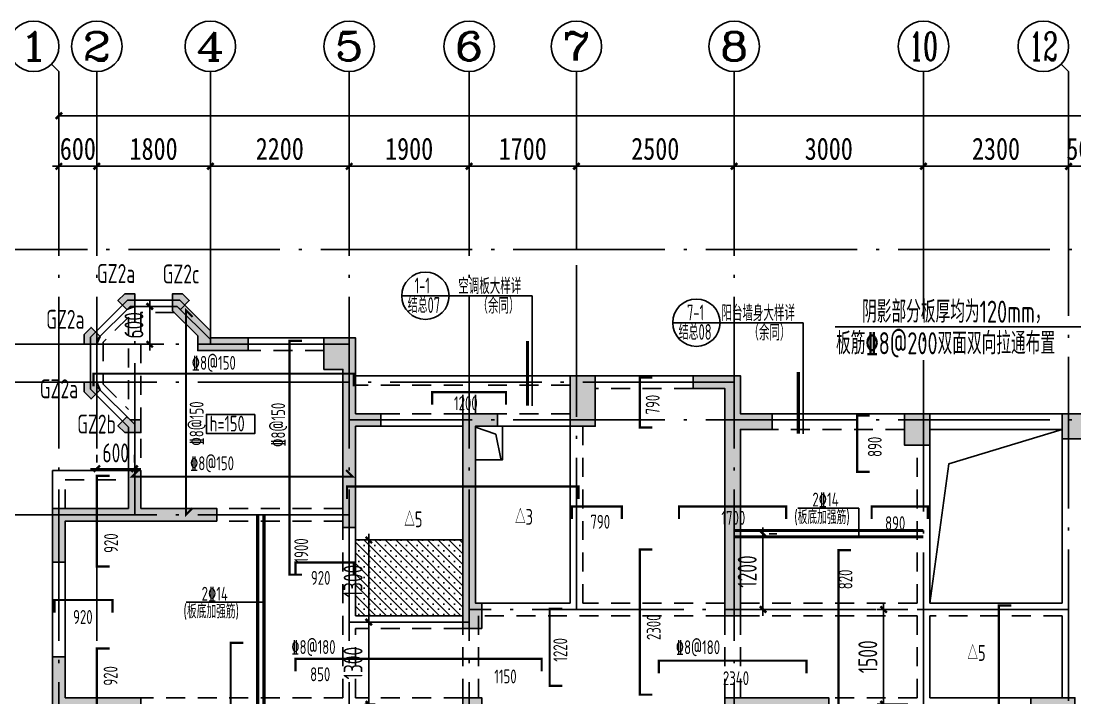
# Model space of a CAD drawing. Extents: x -144902 to 588294, y -160863 to 65494.
# Drawn here: x 181274 to 197974, y -57351 to -46632 of the extents above; entities that cross this region are included whole.
import ezdxf
from ezdxf.enums import TextEntityAlignment as Align

# ---------------------------------------------------------------- set-up
doc = ezdxf.new("R2010")
doc.units = 0
doc.header["$LTSCALE"] = 100
doc.linetypes.add('3', pattern=[5, 3, -2])
doc.linetypes.add('ACAD_ISO04W100', pattern=[30.5, 24, -3, 0.5, -3])
doc.layers.get('0').update_dxf_attribs({"linetype": 'CONTINUOUS'})
doc.layers.get('Defpoints').update_dxf_attribs({"linetype": 'CONTINUOUS'})
for name, color, linetype in [('AXIS', 3, 'CONTINUOUS'), ('AXIS_TEXT', 7, 'CONTINUOUS'), ('DIM', 3, 'CONTINUOUS'), ('DIM_IDEN', 3, 'CONTINUOUS'), ('DOTE', 253, 'ACAD_ISO04W100'), ('GZ', 7, 'CONTINUOUS'), ('HATCH', 254, 'CONTINUOUS'), ('HIDE_BEAMDIMMASS', 2, 'CONTINUOUS'), ('j加强筋', 1, 'CONTINUOUS'), ('P排气道', 232, 'CONTINUOUS'), ('外包线', 1, 'CONTINUOUS'), ('板高差', 201, 'CONTINUOUS'), ('构件标注', 3, 'CONTINUOUS'), ('梁', 4, 'CONTINUOUS'), ('梁虚线', 134, '3'), ('楼板正筋文字', 7, 'CONTINUOUS'), ('楼板正筋钢筋', 24, 'CONTINUOUS'), ('楼板负筋钢筋', 1, 'CONTINUOUS'), ('砼墙', 3, 'CONTINUOUS'), ('索引', 7, 'CONTINUOUS'), ('钢筋', 94, 'CONTINUOUS'), ('门', 174, 'CONTINUOUS'), ('门虚线', 174, '3'), ('零厚板', 7, 'CONTINUOUS')]:
    doc.layers.add(name, color=color, linetype=linetype)
doc.styles.add('_HZTXT', font='complex.shx', dxfattribs={"width": 0.7, "bigfont": 'tssdchn.shx'})
doc.styles.add('COMPLEX', font='COMPLEX')
doc.styles.add('DIM_FONT', font='SIMHEI.TTF', dxfattribs={"width": 0.8})
doc.styles.get("Standard").update_dxf_attribs({"font": 'tssdeng.shx', "width": 0.7, "bigfont": 'tssdchn.shx'})
doc.styles.add('TSSD_Dimension', font='Tssdeng.shx', dxfattribs={"width": 0.7, "bigfont": 'tssdchn.shx'})
doc.styles.add('TSSD_Rein', font='Tssdeng.shx', dxfattribs={"width": 0.7, "bigfont": 'tssdchn.shx'})
doc.dimstyles.new('_TCH_ARCH&&100', dxfattribs={"dimtxt": 350, "dimasz": 100, "dimexe": 250, "dimexo": 300, "dimgap": 100, "dimtad": 1, "dimdec": 0, "dimzin": 0, "dimdsep": 46, "dimtxsty": 'DIM_FONT', "dimblk": 'ARCHTICK', "dimcen": 0.09, "dimclrt": 7, "dimazin": 2, "dimtfac": 1, "dimtdec": 0, "dimtix": 1, "dimtmove": 2, "dimatfit": 3, "dimfxl": 1, "dimtolj": 1, "dimtzin": 0, "dimarcsym": 0})
doc.dimstyles.new('TSSD_100_100', dxfattribs={"dimtxt": 300, "dimasz": 100, "dimexe": 100, "dimexo": 250, "dimgap": 100, "dimtad": 1, "dimdec": 0, "dimzin": 0, "dimdsep": 46, "dimtxsty": 'TSSD_Dimension', "dimblk": 'ARCHTICK', "dimcen": 0, "dimdle": 100, "dimclrt": 7, "dimadec": 0, "dimazin": 0, "dimtfac": 1, "dimtdec": 0, "dimtix": 1, "dimtmove": 2, "dimatfit": 3, "dimfxl": 1, "dimtolj": 1, "dimtzin": 0, "dimarcsym": 0})

# ---------------------------------------------------------------- blocks, each defined once
blk = doc.blocks.new('_ArchTick')
at = {"color": 0, "linetype": 'ByBlock', "const_width": 0.4}
blk.add_lwpolyline([(-0.5, -0.5), (0.5, 0.5)], dxfattribs=at)
blk = doc.blocks.new('*D1288')
at = {"layer": 'Defpoints', "color": 0}
for p in [(183284, -51150), (183284, -51750), (183313, -51750)]:
    blk.add_point(p, dxfattribs=at)
at = {"layer": 'DIM', "color": 0, "lineweight": -2}
for p, q in [((183313, -51150), (183313, -51050)), ((183313, -51150), (183313, -51750)), ((183534, -51150), (183413, -51150)), ((183313, -51750), (183313, -51850)), ((183534, -51750), (183413, -51750))]:
    blk.add_line(p, q, dxfattribs=at)
at = {"layer": 'DIM', "color": 0, "lineweight": -2, "xscale": 100, "yscale": 100, "zscale": 100}
for p, rotation in [((183313, -51150), 270), ((183313, -51750), 90)]:
    blk.add_blockref('_ArchTick', p, dxfattribs=dict(at, rotation=rotation))
at = {"layer": 'DIM', "color": 7, "insert": (183063, -51450), "char_height": 300, "attachment_point": 5, "rotation": 90, "style": 'TSSD_Dimension'}
blk.add_mtext('\\A1;600', dxfattribs=at)
blk = doc.blocks.new('*D1290')
at = {"layer": 'Defpoints', "color": 0}
for p in [(186474, -56150), (186474, -57450), (186785, -57450)]:
    blk.add_point(p, dxfattribs=at)
at = {"layer": 'DIM', "color": 0, "lineweight": -2}
for p, q in [((186785, -56050), (186785, -57550)), ((186724, -56150), (186885, -56150)), ((186724, -57450), (186885, -57450))]:
    blk.add_line(p, q, dxfattribs=at)
at = {"layer": 'DIM', "color": 0, "lineweight": -2, "xscale": 100, "yscale": 100, "zscale": 100}
for p, rotation in [((186785, -56150), 90), ((186785, -57450), 270)]:
    blk.add_blockref('_ArchTick', p, dxfattribs=dict(at, rotation=rotation))
at = {"layer": 'DIM', "color": 7, "insert": (186535, -56800), "char_height": 300, "attachment_point": 5, "rotation": 90, "style": 'TSSD_Dimension'}
blk.add_mtext('\\A1;1300', dxfattribs=at)
blk = doc.blocks.new('*D1291')
at = {"layer": 'Defpoints', "color": 0}
for p in [(195574, -55950), (194942, -57450), (195574, -57450)]:
    blk.add_point(p, dxfattribs=at)
at = {"layer": 'DIM', "color": 0, "lineweight": -2}
for p, q in [((194942, -55850), (194942, -57550)), ((195324, -55950), (194842, -55950)), ((195324, -57450), (194842, -57450))]:
    blk.add_line(p, q, dxfattribs=at)
at = {"layer": 'DIM', "color": 0, "lineweight": -2, "xscale": 100, "yscale": 100, "zscale": 100}
for p, rotation in [((194942, -55950), 90), ((194942, -57450), 270)]:
    blk.add_blockref('_ArchTick', p, dxfattribs=dict(at, rotation=rotation))
at = {"layer": 'DIM', "color": 7, "insert": (194692, -56700), "char_height": 300, "attachment_point": 5, "rotation": 90, "style": 'TSSD_Dimension'}
blk.add_mtext('\\A1;1500', dxfattribs=at)
blk = doc.blocks.new('*D1304')
at = {"layer": 'Defpoints', "color": 0}
for p in [(182474, -53721), (182474, -53750), (183074, -53750)]:
    blk.add_point(p, dxfattribs=at)
at = {"layer": 'DIM', "color": 0, "lineweight": -2}
for p, q in [((182474, -53500), (182474, -53621)), ((183074, -53500), (183074, -53621)), ((182474, -53721), (182374, -53721)), ((183074, -53721), (182474, -53721)), ((183074, -53721), (183174, -53721))]:
    blk.add_line(p, q, dxfattribs=at)
at = {"layer": 'DIM', "color": 0, "lineweight": -2, "xscale": 100, "yscale": 100, "zscale": 100}
blk.add_blockref('_ArchTick', (182474, -53721), dxfattribs=at)
at = {"layer": 'DIM', "color": 0, "lineweight": -2, "xscale": 100, "yscale": 100, "zscale": 100, "rotation": 180}
blk.add_blockref('_ArchTick', (183074, -53721), dxfattribs=at)
at = {"layer": 'DIM', "color": 7, "insert": (182774, -53471), "char_height": 300, "attachment_point": 5, "style": 'TSSD_Dimension'}
blk.add_mtext('\\A1;600', dxfattribs=at)
blk = doc.blocks.new('2012120710010639')
at = {"layer": 'P排气道', "linetype": 'ByBlock', "elevation": 0}
blk.add_lwpolyline([(27585, 5385), (27585, 5915), (27155, 5915), (27155, 5385)], close=True, dxfattribs=at)
blk.add_lwpolyline([(27585, 5900), (27262, 5789), (27185, 5400)], dxfattribs=at)
blk = doc.blocks.new('*D1306')
at = {"layer": 'Defpoints', "color": 0}
for p in [(187112, -54850), (186785, -56150), (187112, -56150)]:
    blk.add_point(p, dxfattribs=at)
at = {"layer": '外包线', "color": 0, "lineweight": -2}
for p, q in [((186785, -54750), (186785, -56250)), ((186862, -54850), (186685, -54850)), ((186862, -56150), (186685, -56150))]:
    blk.add_line(p, q, dxfattribs=at)
at = {"layer": '外包线', "color": 0, "lineweight": -2, "xscale": 100, "yscale": 100, "zscale": 100}
for p, rotation in [((186785, -54850), 90), ((186785, -56150), 270)]:
    blk.add_blockref('_ArchTick', p, dxfattribs=dict(at, rotation=rotation))
at = {"layer": '外包线', "color": 7, "insert": (186535, -55500), "char_height": 300, "attachment_point": 5, "rotation": 90, "style": 'TSSD_Dimension'}
blk.add_mtext('\\A1;1300', dxfattribs=at)
blk = doc.blocks.new('*D1315')
at = {"layer": 'Defpoints', "color": 0}
for p in [(192999, -54750), (192999, -55950), (193031, -55950)]:
    blk.add_point(p, dxfattribs=at)
at = {"layer": 'j加强筋', "color": 0, "lineweight": -2}
for p, q in [((193031, -54650), (193031, -56050)), ((193249, -54750), (193131, -54750)), ((193249, -55950), (193131, -55950))]:
    blk.add_line(p, q, dxfattribs=at)
at = {"layer": 'j加强筋', "color": 0, "lineweight": -2, "xscale": 100, "yscale": 100, "zscale": 100}
for p, rotation in [((193031, -54750), 90), ((193031, -55950), 270)]:
    blk.add_blockref('_ArchTick', p, dxfattribs=dict(at, rotation=rotation))
at = {"layer": 'j加强筋', "color": 7, "insert": (192781, -55350), "char_height": 300, "attachment_point": 5, "rotation": 90, "style": 'TSSD_Dimension'}
blk.add_mtext('\\A1;1200', dxfattribs=at)
blk = doc.blocks.new('*D1731')
at = {"layer": 'AXIS', "color": 0, "lineweight": -2}
for p, q in [((20061, 22375), (20061, 23643)), ((20561, 22375), (20561, 23643)), ((20061, 23393), (19961, 23393)), ((20061, 23393), (20561, 23393)), ((20561, 23393), (20661, 23393))]:
    blk.add_line(p, q, dxfattribs=at)
at = {"layer": 'Defpoints', "color": 0}
for p in [(20561, 23393), (20061, 22075), (20561, 22075)]:
    blk.add_point(p, dxfattribs=at)
at = {"layer": 'AXIS', "color": 0, "lineweight": -2, "xscale": 100, "yscale": 100, "zscale": 100}
blk.add_blockref('_ArchTick', (20061, 23393), dxfattribs=at)
at = {"layer": 'AXIS', "color": 0, "lineweight": -2, "xscale": 100, "yscale": 100, "zscale": 100, "rotation": 180}
blk.add_blockref('_ArchTick', (20561, 23393), dxfattribs=at)
at = {"layer": 'AXIS', "color": 7, "insert": (20311, 23668), "char_height": 350, "attachment_point": 5, "style": 'DIM_FONT'}
blk.add_mtext('\\A1;500', dxfattribs=at)
blk = doc.blocks.new('*D1732')
at = {"layer": 'AXIS', "color": 0, "lineweight": -2}
for p, q in [((17761, 22375), (17761, 23643)), ((20061, 22375), (20061, 23643)), ((17761, 23393), (20061, 23393))]:
    blk.add_line(p, q, dxfattribs=at)
at = {"layer": 'Defpoints', "color": 0}
for p in [(20061, 23393), (17761, 22075), (20061, 22075)]:
    blk.add_point(p, dxfattribs=at)
at = {"layer": 'AXIS', "color": 0, "lineweight": -2, "xscale": 100, "yscale": 100, "zscale": 100, "rotation": 180}
blk.add_blockref('_ArchTick', (17761, 23393), dxfattribs=at)
at = {"layer": 'AXIS', "color": 0, "lineweight": -2, "xscale": 100, "yscale": 100, "zscale": 100}
blk.add_blockref('_ArchTick', (20061, 23393), dxfattribs=at)
at = {"layer": 'AXIS', "color": 7, "insert": (18911, 23668), "char_height": 350, "attachment_point": 5, "style": 'DIM_FONT'}
blk.add_mtext('\\A1;2300', dxfattribs=at)
blk = doc.blocks.new('*D1733')
at = {"layer": 'AXIS', "color": 0, "lineweight": -2}
for p, q in [((14761, 22375), (14761, 23643)), ((17761, 22375), (17761, 23643)), ((14761, 23393), (17761, 23393))]:
    blk.add_line(p, q, dxfattribs=at)
at = {"layer": 'Defpoints', "color": 0}
for p in [(17761, 23393), (14761, 22075), (17761, 22075)]:
    blk.add_point(p, dxfattribs=at)
at = {"layer": 'AXIS', "color": 0, "lineweight": -2, "xscale": 100, "yscale": 100, "zscale": 100, "rotation": 180}
blk.add_blockref('_ArchTick', (14761, 23393), dxfattribs=at)
at = {"layer": 'AXIS', "color": 0, "lineweight": -2, "xscale": 100, "yscale": 100, "zscale": 100}
blk.add_blockref('_ArchTick', (17761, 23393), dxfattribs=at)
at = {"layer": 'AXIS', "color": 7, "insert": (16261, 23668), "char_height": 350, "attachment_point": 5, "style": 'DIM_FONT'}
blk.add_mtext('\\A1;3000', dxfattribs=at)
blk = doc.blocks.new('*D1734')
at = {"layer": 'AXIS', "color": 0, "lineweight": -2}
for p, q in [((12261, 22375), (12261, 23643)), ((14761, 22375), (14761, 23643)), ((12261, 23393), (14761, 23393))]:
    blk.add_line(p, q, dxfattribs=at)
at = {"layer": 'Defpoints', "color": 0}
for p in [(14761, 23393), (12261, 22075), (14761, 22075)]:
    blk.add_point(p, dxfattribs=at)
at = {"layer": 'AXIS', "color": 0, "lineweight": -2, "xscale": 100, "yscale": 100, "zscale": 100, "rotation": 180}
blk.add_blockref('_ArchTick', (12261, 23393), dxfattribs=at)
at = {"layer": 'AXIS', "color": 0, "lineweight": -2, "xscale": 100, "yscale": 100, "zscale": 100}
blk.add_blockref('_ArchTick', (14761, 23393), dxfattribs=at)
at = {"layer": 'AXIS', "color": 7, "insert": (13511, 23668), "char_height": 350, "attachment_point": 5, "style": 'DIM_FONT'}
blk.add_mtext('\\A1;2500', dxfattribs=at)
blk = doc.blocks.new('*D1735')
at = {"layer": 'AXIS', "color": 0, "lineweight": -2}
for p, q in [((10561, 22375), (10561, 23643)), ((12261, 22375), (12261, 23643)), ((10561, 23393), (12261, 23393))]:
    blk.add_line(p, q, dxfattribs=at)
at = {"layer": 'Defpoints', "color": 0}
for p in [(12261, 23393), (10561, 22075), (12261, 22075)]:
    blk.add_point(p, dxfattribs=at)
at = {"layer": 'AXIS', "color": 0, "lineweight": -2, "xscale": 100, "yscale": 100, "zscale": 100, "rotation": 180}
blk.add_blockref('_ArchTick', (10561, 23393), dxfattribs=at)
at = {"layer": 'AXIS', "color": 0, "lineweight": -2, "xscale": 100, "yscale": 100, "zscale": 100}
blk.add_blockref('_ArchTick', (12261, 23393), dxfattribs=at)
at = {"layer": 'AXIS', "color": 7, "insert": (11411, 23668), "char_height": 350, "attachment_point": 5, "style": 'DIM_FONT'}
blk.add_mtext('\\A1;1700', dxfattribs=at)
blk = doc.blocks.new('*D1736')
at = {"layer": 'AXIS', "color": 0, "lineweight": -2}
for p, q in [((8661, 22375), (8661, 23643)), ((10561, 22375), (10561, 23643)), ((8661, 23393), (10561, 23393))]:
    blk.add_line(p, q, dxfattribs=at)
at = {"layer": 'Defpoints', "color": 0}
for p in [(10561, 23393), (8661, 22075), (10561, 22075)]:
    blk.add_point(p, dxfattribs=at)
at = {"layer": 'AXIS', "color": 0, "lineweight": -2, "xscale": 100, "yscale": 100, "zscale": 100, "rotation": 180}
blk.add_blockref('_ArchTick', (8661, 23393), dxfattribs=at)
at = {"layer": 'AXIS', "color": 0, "lineweight": -2, "xscale": 100, "yscale": 100, "zscale": 100}
blk.add_blockref('_ArchTick', (10561, 23393), dxfattribs=at)
at = {"layer": 'AXIS', "color": 7, "insert": (9611, 23668), "char_height": 350, "attachment_point": 5, "style": 'DIM_FONT'}
blk.add_mtext('\\A1;1900', dxfattribs=at)
blk = doc.blocks.new('*D1737')
at = {"layer": 'AXIS', "color": 0, "lineweight": -2}
for p, q in [((6461, 22375), (6461, 23643)), ((8661, 22375), (8661, 23643)), ((6461, 23393), (8661, 23393))]:
    blk.add_line(p, q, dxfattribs=at)
at = {"layer": 'Defpoints', "color": 0}
for p in [(8661, 23393), (6461, 22075), (8661, 22075)]:
    blk.add_point(p, dxfattribs=at)
at = {"layer": 'AXIS', "color": 0, "lineweight": -2, "xscale": 100, "yscale": 100, "zscale": 100, "rotation": 180}
blk.add_blockref('_ArchTick', (6461, 23393), dxfattribs=at)
at = {"layer": 'AXIS', "color": 0, "lineweight": -2, "xscale": 100, "yscale": 100, "zscale": 100}
blk.add_blockref('_ArchTick', (8661, 23393), dxfattribs=at)
at = {"layer": 'AXIS', "color": 7, "insert": (7561, 23668), "char_height": 350, "attachment_point": 5, "style": 'DIM_FONT'}
blk.add_mtext('\\A1;2200', dxfattribs=at)
blk = doc.blocks.new('*D1738')
at = {"layer": 'AXIS', "color": 0, "lineweight": -2}
for p, q in [((4661, 22375), (4661, 23643)), ((6461, 22375), (6461, 23643)), ((4661, 23393), (6461, 23393))]:
    blk.add_line(p, q, dxfattribs=at)
at = {"layer": 'Defpoints', "color": 0}
for p in [(6461, 23393), (4661, 22075), (6461, 22075)]:
    blk.add_point(p, dxfattribs=at)
at = {"layer": 'AXIS', "color": 0, "lineweight": -2, "xscale": 100, "yscale": 100, "zscale": 100, "rotation": 180}
blk.add_blockref('_ArchTick', (4661, 23393), dxfattribs=at)
at = {"layer": 'AXIS', "color": 0, "lineweight": -2, "xscale": 100, "yscale": 100, "zscale": 100}
blk.add_blockref('_ArchTick', (6461, 23393), dxfattribs=at)
at = {"layer": 'AXIS', "color": 7, "insert": (5561, 23668), "char_height": 350, "attachment_point": 5, "style": 'DIM_FONT'}
blk.add_mtext('\\A1;1800', dxfattribs=at)
blk = doc.blocks.new('*D1739')
at = {"layer": 'AXIS', "color": 0, "lineweight": -2}
for p, q in [((4061, 22375), (4061, 23643)), ((4661, 22375), (4661, 23643)), ((4061, 23393), (3961, 23393)), ((4061, 23393), (4661, 23393)), ((4661, 23393), (4761, 23393))]:
    blk.add_line(p, q, dxfattribs=at)
at = {"layer": 'Defpoints', "color": 0}
for p in [(4661, 23393), (4061, 22075), (4661, 22075)]:
    blk.add_point(p, dxfattribs=at)
at = {"layer": 'AXIS', "color": 0, "lineweight": -2, "xscale": 100, "yscale": 100, "zscale": 100}
blk.add_blockref('_ArchTick', (4061, 23393), dxfattribs=at)
at = {"layer": 'AXIS', "color": 0, "lineweight": -2, "xscale": 100, "yscale": 100, "zscale": 100, "rotation": 180}
blk.add_blockref('_ArchTick', (4661, 23393), dxfattribs=at)
at = {"layer": 'AXIS', "color": 7, "insert": (4361, 23668), "char_height": 350, "attachment_point": 5, "style": 'DIM_FONT'}
blk.add_mtext('\\A1;600', dxfattribs=at)
blk = doc.blocks.new('*D1740')
at = {"layer": 'AXIS', "color": 0, "lineweight": -2}
for p, q in [((4061, 22375), (4061, 24443)), ((43161, 22375), (43161, 24443)), ((4061, 24193), (43161, 24193))]:
    blk.add_line(p, q, dxfattribs=at)
at = {"layer": 'Defpoints', "color": 0}
for p in [(43161, 24193), (4061, 22075), (43161, 22075)]:
    blk.add_point(p, dxfattribs=at)
at = {"layer": 'AXIS', "color": 0, "lineweight": -2, "xscale": 100, "yscale": 100, "zscale": 100, "rotation": 180}
blk.add_blockref('_ArchTick', (4061, 24193), dxfattribs=at)
at = {"layer": 'AXIS', "color": 0, "lineweight": -2, "xscale": 100, "yscale": 100, "zscale": 100}
blk.add_blockref('_ArchTick', (43161, 24193), dxfattribs=at)
at = {"layer": 'AXIS', "color": 7, "insert": (23611, 24468), "char_height": 350, "attachment_point": 5, "style": 'DIM_FONT'}
blk.add_mtext('\\A1;39100', dxfattribs=at)
blk = doc.blocks.new('_AXISO')
blk.add_circle((0, 0), 0.5)
at = {"layer": 'AXIS_TEXT', "style": 'COMPLEX', "width": 1.041667}
blk.add_attdef('A', text='', height=0.56, dxfattribs=at).set_placement((-0.25, -0.28), (0.25, -0.28), align=Align.FIT)
blk = doc.blocks.new('2012122621174833')
at = {"layer": 'GZ'}
h = blk.add_hatch(color=256, dxfattribs=at)
h.paths.add_polyline_path([(5985.8, 21123.5), (6127.3, 21265), (6017.2, 21375), (5861.6, 21375), (5861.6, 21175), (5934.4, 21175)])
h.paths.add_polyline_path([(5137.3, 21123.5), (4995.9, 21265), (5105.9, 21375), (5261.6, 21375), (5261.6, 21175), (5202.6, 21150.6)])
h.paths.add_polyline_path([(5137.3, 19426.5), (4995.9, 19285.1), (5105.9, 19175), (5361.4, 19175), (5361.4, 19375), (5188.8, 19375)])
h.paths.add_polyline_path([(4713, 19850.8), (4571.6, 19709.3), (4461.6, 19819.4), (4461.6, 19975), (4661.6, 19975), (4693.3, 19898.4)])
h.paths.add_polyline_path([(4713, 20699.3), (4571.6, 20840.7), (4461.6, 20730.7), (4461.6, 20575), (4661.6, 20575), (4687.2, 20637.2)])
at = {"layer": 'HATCH'}
for points in [[(20661.4, 21975), (20661.4, 19075), (19961.4, 19075), (19961.4, 19475), (20461.4, 19475), (20461.4, 22175), (21461.4, 22175), (21461.4, 21975)], [(7061.4, 20675), (7061.4, 20475), (6261.4, 20475), (6261.4, 20706.6), (5861.6, 21106.4), (5861.6, 21275), (5975.8, 21275), (6461.4, 20789.4), (6461.4, 20675)], [(8561.4, 17675), (8561.4, 20175), (8261.4, 20175), (8261.4, 20675), (8761.4, 20675), (8761.4, 19475), (9161.4, 19475), (9161.4, 19275), (8761.4, 19275), (8761.4, 17675)], [(12161.4, 20075.2), (12561.4, 20075.2), (12561.4, 19275.2), (12161.4, 19275.2)], [(14111.4, 20075.2), (14111.4, 19875.2), (14611.4, 19875.2), (14611.4, 16275), (14861.4, 16275), (14861.4, 19225), (15361.4, 19225), (15361.4, 19475), (14861.4, 19475), (14861.4, 20075.2)], [(11011.4, 19275), (11011.4, 19475), (10461.4, 19475), (10461.4, 16075), (10761.4, 16075), (10761.4, 16475), (10661.4, 16475), (10661.4, 19275)], [(17461.4, 19475), (17861.4, 19475), (17861.4, 18975), (17461.4, 18975)], [(5161.4, 18575), (5161.4, 17975), (3961.4, 17975), (3961.4, 17125), (4161.4, 17125), (4161.4, 17775), (6561.4, 17775), (6561.4, 17975), (5361.4, 17975), (5361.4, 18575)], [(3961.4, 14775), (5061.4, 14775), (5061.4, 10575), (6011.4, 10575), (6011.4, 10775), (5361.4, 10775), (5361.4, 14975), (4161.4, 14975), (4161.4, 15625), (3961.4, 15625)], [(10461.4, 11175), (12161.4, 11175), (12161.4, 11375), (10661.4, 11375), (10661.4, 14575), (10761.4, 14575), (10761.4, 14975), (10461.4, 14975)], [(14861.4, 11175), (14861.4, 14775), (16261.4, 14775), (16261.4, 14975), (14611.4, 14975), (14611.4, 11375), (14261.4, 11375), (14261.4, 11175)], [(19961.4, 14775), (19961.4, 11775), (20161.4, 11775), (20161.4, 14975), (19461.2, 14975), (19461.2, 14775)]]:
    blk.add_hatch(color=256, dxfattribs=at).paths.add_polyline_path(points)
at = {"layer": 'AXIS'}
for p, q in [((3944.2, 25009.8, 0), (4061.4, 24892.7, 0)), ((4061.4, 22075, 0), (4061.4, 24892.7, 0)), ((4661.4, 22075, 0), (4661.4, 24892.7, 0)), ((6461.4, 22075, 0), (6461.4, 24892.7, 0)), ((8661.4, 22075, 0), (8661.4, 24892.7, 0)), ((10561.4, 22075, 0), (10561.4, 24892.7, 0)), ((12261.4, 22075, 0), (12261.4, 24892.7, 0)), ((14761.4, 22075, 0), (14761.4, 24892.7, 0)), ((17761.4, 22075, 0), (17761.4, 24892.7, 0)), ((19944.2, 25009.8, 0), (20061.4, 24892.7, 0)), ((20061.4, 22075, 0), (20061.4, 24892.7, 0))]:
    blk.add_line(p, q, dxfattribs=at)
at = {"layer": 'DOTE'}
for p, q in [((4061.4, 3675, 0), (4061.4, 23075, 0)), ((4661.4, 3675, 0), (4661.4, 23075, 0)), ((6461.4, 20575, 0), (6461.4, 23075, 0)), ((8661.4, 3675, 0), (8661.4, 23075, 0)), ((10561.4, 3675, 0), (10561.4, 23075, 0)), ((12261.4, 16375, 0), (12261.4, 23075, 0)), ((14761.4, 3675, 0), (14761.4, 23075, 0)), ((17761.4, 14875, 0), (17761.4, 23075, 0)), ((20061.4, 11875, 0), (20061.4, 23075, 0)), ((44161.4, 22075, 0), (3061.4, 22075, 0)), ((5188.8, 21175, 0), (4661.4, 20647.6, 0)), ((5934.4, 21175, 0), (5188.8, 21175, 0)), ((5261.4, 17875, 0), (5261.4, 21175, 0)), ((5934.4, 21175, 0), (6461.4, 20648)), ((8661.4, 20575, 0), (3061.4, 20575, 0)), ((14761.4, 19975, 0), (3061.4, 19975, 0)), ((4661.4, 19902.4, 0), (5261.4, 19302.4, 0)), ((44161.4, 19375, 0), (8661.4, 19375, 0)), ((8661.4, 17875, 0), (3061.4, 17875, 0)), ((20061.4, 16375, 0), (10561.4, 16375, 0)), ((10561.4, 16175, 0), (8661.4, 16175, 0))]:
    blk.add_line(p, q, dxfattribs=at)
at = {"layer": 'GZ'}
for points in [[(5137.3, 21123.5), (4995.9, 21265), (5105.9, 21375), (5261.6, 21375), (5261.6, 21175), (5137.3, 21123.5)], [(5985.8, 21123.5), (6127.3, 21265), (6017.2, 21375), (5861.6, 21375), (5861.6, 21175), (5934.4, 21175)], [(4713, 20699.3), (4571.6, 20840.7), (4461.6, 20730.7), (4461.6, 20575), (4661.6, 20575), (4687.2, 20637.2)], [(4713, 19850.8), (4571.6, 19709.3), (4461.6, 19819.4), (4461.6, 19975), (4661.6, 19975), (4693.3, 19898.4)], [(5137.3, 19426.5), (4995.9, 19285.1), (5105.9, 19175), (5361.4, 19175), (5361.4, 19375), (5188.8, 19375)]]:
    blk.add_lwpolyline(points, close=True, dxfattribs=at)
at = {"layer": '梁'}
for p, q in [((5147.4, 21275, 0), (4561.6, 20689.2, 0)), ((5861.6, 21275, 0), (5147.4, 21275, 0)), ((4561.6, 20689.2, 0), (4561.6, 19860.8, 0)), ((8261.4, 20675), (7061.4, 20675)), ((10561.4, 20075.2), (8761.4, 20075.2)), ((12161.4, 20075.2), (10561.4, 20075.2)), ((14111.4, 20075.2), (12561.4, 20075.2)), ((4561.6, 19860.8, 0), (5161.4, 19261, 0)), ((17461.4, 19475), (14861.4, 19475)), ((19961.4, 19475), (17861.4, 19475)), ((5161.4, 19261, 0), (5161.4, 18575, 0)), ((10461.4, 19275), (9161.4, 19275)), ((12361.4, 19275), (11011.4, 19275)), ((12161.4, 16475), (12161.4, 19275)), ((19961.4, 19225), (17861.4, 19225)), ((19961.4, 16475), (19961.4, 19075)), ((17861.4, 16475), (17861.4, 18975)), ((3961.4, 17975), (3961.4, 18575)), ((3961.4, 18575), (5161.4, 18575)), ((8761.4, 16275), (8761.4, 17875)), ((12161.4, 16475), (10661.4, 16475)), ((19961.4, 16475), (17861.4, 16475)), ((10461.4, 16275), (8761.4, 16275)), ((17861.4, 14975), (17861.4, 16275)), ((19961.4, 14975), (19961.4, 16275)), ((18261.2, 14975), (17861.4, 14975)), ((19461.2, 14975), (18261.2, 14975))]:
    blk.add_line(p, q, dxfattribs=at)
at = {"layer": '梁虚线'}
for p, q in [((5892.9, 21075, 0), (5361.4, 21075, 0)), ((5361.4, 21075, 0), (5361.4, 18575, 0)), ((5161.4, 21006.2, 0), (4761.6, 20606.4, 0)), ((5161.4, 21006.2, 0), (5161.4, 19543.8, 0)), ((4761.6, 20606.4, 0), (4761.6, 19943.6, 0)), ((8261.4, 20475), (7061.4, 20475)), ((4761.6, 19943.6, 0), (5161.4, 19543.8, 0)), ((10461.4, 19925.2), (8761.4, 19925.2)), ((10461.4, 19475), (10461.4, 19925.2)), ((12161.4, 19925.2), (10661.4, 19925.2)), ((10661.4, 19475), (10661.4, 19925.2)), ((14111.4, 19875.2), (12561.4, 19875.2)), ((10461.4, 19475), (9161.4, 19475)), ((12161.4, 19475), (11011.4, 19475)), ((12361.4, 16475), (12361.4, 19275)), ((17461.4, 19225), (14861.4, 19225)), ((17661.4, 16475), (17661.4, 18975)), ((4161.4, 18425), (5161.4, 18425)), ((4161.4, 17975), (4161.4, 18425)), ((8561.4, 17975), (6561.4, 17975)), ((8561.4, 17775), (6561.4, 17775)), ((8561.4, 14975), (8561.4, 17675)), ((14611.4, 16475), (12361.4, 16475)), ((17661.4, 16475), (14861.4, 16475)), ((14611.4, 16275), (10661.4, 16275)), ((10711.4, 14975), (10711.4, 16275)), ((14611.4, 14975), (14611.4, 16275)), ((17661.4, 16275), (14861.4, 16275)), ((14861.4, 14975), (14861.4, 16275)), ((17661.4, 14975), (17661.4, 16275)), ((19961.4, 16275), (17861.4, 16275)), ((8761.4, 14975), (8761.4, 16075)), ((10461.4, 16075), (8761.4, 16075)), ((10461.4, 14975), (10461.4, 16075)), ((8561.4, 14975), (5361.4, 14975)), ((10461.4, 14975), (8761.4, 14975)), ((17661.4, 14975), (16261.4, 14975))]:
    blk.add_line(p, q, dxfattribs=at)
at = {"layer": '砼墙'}
for points in [[(20661.4, 21975), (20661.4, 19075), (19961.4, 19075), (19961.4, 19475), (20461.4, 19475), (20461.4, 22175), (21461.4, 22175), (21461.4, 21975)], [(7061.4, 20675), (7061.4, 20475), (6261.4, 20475), (6261.4, 20706.6), (5861.6, 21106.4), (5861.6, 21275), (5975.8, 21275), (6461.4, 20789.4), (6461.4, 20675)], [(8561.4, 17675), (8561.4, 20175), (8261.4, 20175), (8261.4, 20675), (8761.4, 20675), (8761.4, 19475), (9161.4, 19475), (9161.4, 19275), (8761.4, 19275), (8761.4, 17675)], [(12161.4, 20075.2), (12561.4, 20075.2), (12561.4, 19275.2), (12161.4, 19275.2)], [(14111.4, 20075.2), (14111.4, 19875.2), (14611.4, 19875.2), (14611.4, 16275), (14861.4, 16275), (14861.4, 19225), (15361.4, 19225), (15361.4, 19475), (14861.4, 19475), (14861.4, 20075.2)], [(11011.4, 19275), (11011.4, 19475), (10461.4, 19475), (10461.4, 16075), (10761.4, 16075), (10761.4, 16475), (10661.4, 16475), (10661.4, 19275)], [(17461.4, 19475), (17861.4, 19475), (17861.4, 18975), (17461.4, 18975)], [(5161.4, 18575), (5161.4, 17975), (3961.4, 17975), (3961.4, 17125), (4161.4, 17125), (4161.4, 17775), (6561.4, 17775), (6561.4, 17975), (5361.4, 17975), (5361.4, 18575)], [(3961.4, 14775), (5061.4, 14775), (5061.4, 10575), (6011.4, 10575), (6011.4, 10775), (5361.4, 10775), (5361.4, 14975), (4161.4, 14975), (4161.4, 15625), (3961.4, 15625)], [(10461.4, 11175), (12161.4, 11175), (12161.4, 11375), (10661.4, 11375), (10661.4, 14575), (10761.4, 14575), (10761.4, 14975), (10461.4, 14975)], [(14861.4, 11175), (14861.4, 14775), (16261.4, 14775), (16261.4, 14975), (14611.4, 14975), (14611.4, 11375), (14261.4, 11375), (14261.4, 11175)], [(19961.4, 14775), (19961.4, 11775), (20161.4, 11775), (20161.4, 14975), (19461.2, 14975), (19461.2, 14775)]]:
    blk.add_lwpolyline(points, close=True, dxfattribs=at)
at = {"layer": '门'}
for p, q in [((3961.4, 15625), (3961.4, 17125)), ((4161.4, 15625), (4161.4, 17125))]:
    blk.add_line(p, q, dxfattribs=at)
at = {"layer": '门虚线'}
for p, q in [((3961.4, 15625), (3961.4, 17125)), ((4161.4, 15625), (4161.4, 17125))]:
    blk.add_line(p, q, dxfattribs=at)
at = {"layer": '零厚板'}
blk.add_lwpolyline([(19961.4, 19225), (18164.4, 18682.9), (17861.4, 16475)], dxfattribs=at)
at = {"layer": 'AXIS'}
ref = blk.add_blockref('_AXISO', (3661.4, 25292.7, 0), dxfattribs=dict(at, xscale=800, yscale=800, zscale=800))
ref.add_attrib('A', '1', dxfattribs={"layer": 'AXIS_TEXT', "height": 452.5, "style": '_HZTXT', "width": 2.333333}).set_placement((3435.1, 25066.4, 0), (3887.6, 25066.4, 0), align=Align.FIT)
ref = blk.add_blockref('_AXISO', (4661.4, 25292.7, 0), dxfattribs=dict(at, xscale=800, yscale=800, zscale=800))
ref.add_attrib('A', '2', dxfattribs={"layer": 'AXIS_TEXT', "height": 452.5, "style": '_HZTXT', "width": 1.5}).set_placement((4435.1, 25066.4, 0), (4887.6, 25066.4, 0), align=Align.FIT)
ref = blk.add_blockref('_AXISO', (6461.4, 25292.7, 0), dxfattribs=dict(at, xscale=800, yscale=800, zscale=800))
ref.add_attrib('A', '4', dxfattribs={"layer": 'AXIS_TEXT', "height": 452.5, "style": '_HZTXT', "width": 1.3125}).set_placement((6235.1, 25066.4, 0), (6687.6, 25066.4, 0), align=Align.FIT)
ref = blk.add_blockref('_AXISO', (8661.4, 25292.7, 0), dxfattribs=dict(at, xscale=800, yscale=800, zscale=800))
ref.add_attrib('A', '5', dxfattribs={"layer": 'AXIS_TEXT', "height": 452.5, "style": '_HZTXT', "width": 1.5}).set_placement((8435.1, 25066.4, 0), (8887.6, 25066.4, 0), align=Align.FIT)
ref = blk.add_blockref('_AXISO', (10561.4, 25292.7, 0), dxfattribs=dict(at, xscale=800, yscale=800, zscale=800))
ref.add_attrib('A', '6', dxfattribs={"layer": 'AXIS_TEXT', "height": 452.5, "style": '_HZTXT', "width": 1.5}).set_placement((10335.1, 25066.4, 0), (10787.6, 25066.4, 0), align=Align.FIT)
ref = blk.add_blockref('_AXISO', (12261.4, 25292.7, 0), dxfattribs=dict(at, xscale=800, yscale=800, zscale=800))
ref.add_attrib('A', '7', dxfattribs={"layer": 'AXIS_TEXT', "height": 452.5, "style": '_HZTXT', "width": 1.5}).set_placement((12035.1, 25066.4, 0), (12487.6, 25066.4, 0), align=Align.FIT)
ref = blk.add_blockref('_AXISO', (14761.4, 25292.7, 0), dxfattribs=dict(at, xscale=800, yscale=800, zscale=800))
ref.add_attrib('A', '8', dxfattribs={"layer": 'AXIS_TEXT', "height": 452.5, "style": '_HZTXT', "width": 1.5}).set_placement((14535.1, 25066.4, 0), (14987.6, 25066.4, 0), align=Align.FIT)
ref = blk.add_blockref('_AXISO', (17761.4, 25292.7, 0), dxfattribs=dict(at, xscale=800, yscale=800, zscale=800))
ref.add_attrib('A', '10', dxfattribs={"layer": 'AXIS_TEXT', "height": 452.55, "style": '_HZTXT', "width": 0.724138}).set_placement((17535.1, 25066.4, 0), (17987.6, 25066.4, 0), align=Align.FIT)
ref = blk.add_blockref('_AXISO', (19661.4, 25292.7, 0), dxfattribs=dict(at, xscale=800, yscale=800, zscale=800))
ref.add_attrib('A', '12', dxfattribs={"layer": 'AXIS_TEXT', "height": 452.55, "style": '_HZTXT', "width": 0.724138}).set_placement((19435.1, 25066.4, 0), (19887.6, 25066.4, 0), align=Align.FIT)
for p1, p2, distance, picture, middle in [((4061.4, 22075, 0), (43161.4, 22075, 0), 2117.7, '*D1740', (23611.4, 24467.7, 0)), ((4061.4, 22075, 0), (4661.4, 22075, 0), 1317.7, '*D1739', (4361.4, 23667.7, 0)), ((4661.4, 22075, 0), (6461.4, 22075, 0), 1317.7, '*D1738', (5561.4, 23667.7, 0)), ((6461.4, 22075, 0), (8661.4, 22075, 0), 1317.7, '*D1737', (7561.4, 23667.7, 0)), ((8661.4, 22075, 0), (10561.4, 22075, 0), 1317.7, '*D1736', (9611.4, 23667.7, 0)), ((10561.4, 22075, 0), (12261.4, 22075, 0), 1317.7, '*D1735', (11411.4, 23667.7, 0)), ((12261.4, 22075, 0), (14761.4, 22075, 0), 1317.7, '*D1734', (13511.4, 23667.7, 0)), ((14761.4, 22075, 0), (17761.4, 22075, 0), 1317.7, '*D1733', (16261.4, 23667.7, 0)), ((17761.4, 22075, 0), (20061.4, 22075, 0), 1317.7, '*D1732', (18911.4, 23667.7, 0)), ((20061.4, 22075, 0), (20561.4, 22075, 0), 1317.7, '*D1731', (20311.4, 23667.7, 0))]:
    dim = blk.add_aligned_dim(p1=p1, p2=p2, distance=distance, dimstyle='_TCH_ARCH&&100', dxfattribs=at)
    dim.commit()
    dim.dimension.update_dxf_attribs({"geometry": picture, "text_midpoint": middle})

msp = doc.modelspace()

# ---------------------------------------------------------------- hatches: boundary and pattern name
at = {"layer": '外包线'}
h = msp.add_hatch(dxfattribs=at)
h.set_pattern_fill('SACNCR', color=256, scale=50, style=0)
h.set_pattern_definition([(135, (327391.68, -40288.82), (84.1899, 84.1899), []), (135, (327307.49, -40288.82), (84.1899, 84.1899), [0, -119.0625])])
h.paths.add_polyline_path([(186574.086, -54849.757), (188274.086, -54849.757), (188274.086, -56049.747), (186574.086, -56049.747)])

# ---------------------------------------------------------------- linework, layer by layer
at = {"color": 6}
for centre in [(187681.715, -50982.538, 0.088), (191975.536, -51408.554, 0.088)]:
    msp.add_circle(centre, 375, dxfattribs=at)
at = {"layer": 'DIM_IDEN', "color": 2}
msp.add_line((194175.687, -51475.709), (198721.607, -51475.709), dxfattribs=at)
at = {"layer": 'j加强筋'}
for p, q in [((193584.258, -54343.669, 0), (194551.968, -54343.669, 0)), ((194551.968, -54343.669, 0), (194551.968, -54799.757, 0)), ((183891.01, -55836.08), (185124.086, -55836.08))]:
    msp.add_line(p, q, dxfattribs=at)
at = {"layer": 'j加强筋', "const_width": 50, "elevation": 0}
for points in [[(185024.086, -54449.757), (185024.086, -57449.757)], [(185124.086, -54449.757), (185124.086, -57449.757)], [(195574.086, -54699.757), (192574.086, -54699.757)], [(195574.086, -54799.757), (192574.086, -54799.757)]]:
    msp.add_lwpolyline(points, dxfattribs=at)
at = {"layer": '外包线'}
msp.add_line((186574.086, -54849.757), (188274.086, -54849.757), dxfattribs=at)
at = {"layer": '构件标注', "color": 2}
msp.add_lwpolyline([(184979.14, -52860.16), (184979.14, -53163.045), (184211.833, -53163.045), (184211.833, -52860.16)], close=True, dxfattribs=at)
at = {"layer": '楼板正筋钢筋', "const_width": 35}
for points in [[(183992.83, -54343.68), (183886.763, -54449.746), (183886.763, -51211.423), (183992.848, -51317.468)], [(186424.163, -53741.3), (186530.23, -53847.366), (183032.436, -53847.366), (183138.485, -53741.279)]]:
    msp.add_lwpolyline(points, dxfattribs=at)
at = {"layer": '楼板负筋钢筋', "const_width": 35}
for points in [[(185728.099, -55399.746), (185528.099, -55399.746), (185528.099, -51697.601), (185728.099, -51697.601)], [(186544.087, -52415.366), (186544.087, -52215.366), (182422.927, -52215.368), (182422.927, -52415.368)], [(191278.875, -53069.586), (191078.875, -53069.586), (191078.875, -52279.586), (191278.875, -52279.586)], [(194724.086, -53769.747), (194524.086, -53769.747), (194524.086, -52879.746), (194724.086, -52879.746)], [(182675.31, -55269.744), (182475.31, -55269.744), (182475.31, -53835.533), (182675.31, -53835.533)], [(190106.262, -54202.489), (190106.262, -54002.489), (186438.585, -54002.491), (186438.585, -54202.491)], [(190794.087, -54520.259), (190794.087, -54320.259), (190004.088, -54320.259), (190004.088, -54520.259)], [(193399.086, -54520.259), (193399.086, -54320.259), (191699.086, -54320.259), (191699.086, -54520.259)], [(195644.087, -54520.259), (195644.087, -54320.259), (194754.088, -54320.259), (194754.088, -54520.259)], [(191278.875, -57299.757), (191078.875, -57299.757), (191078.875, -54999.757), (191278.875, -54999.757)], [(194426.382, -58439.747), (194226.382, -58439.747), (194226.382, -55009.747), (194426.382, -55009.747)], [(186544.087, -55405.29), (186544.087, -55205.29), (185624.086, -55205.291), (185624.086, -55405.291)], [(182724.086, -56001.183), (182724.086, -55801.183), (181804.088, -55801.183), (181804.088, -56001.183)], [(189849.694, -57159.441), (189649.694, -57159.441), (189649.694, -55939.441), (189849.694, -55939.441)], [(196966.832, -58043.058), (196766.832, -58043.057), (196766.832, -55887.052), (196966.832, -55887.052)], [(182675.31, -57486.958), (182475.31, -57486.958), (182475.31, -56566.96), (182675.31, -56566.96)], [(184796.303, -58419.747), (184596.303, -58419.746), (184596.303, -56479.747), (184796.303, -56479.747)], [(189524.086, -56932.551), (189524.086, -56732.551), (185624.086, -56732.552), (185624.086, -56932.552)], [(193719.087, -56960.691), (193719.087, -56760.691), (191379.088, -56760.691), (191379.088, -56960.691)]]:
    msp.add_lwpolyline(points, dxfattribs=at)
at = {"layer": '楼板负筋钢筋', "const_width": 35, "elevation": 0}
msp.add_lwpolyline([(188959.348, -52708.107), (188959.348, -52508.107), (187788.824, -52508.107), (187788.824, -52708.107)], dxfattribs=at)
at = {"layer": '索引', "color": 6, "ltscale": 5}
for p, q in [((189373.464, -50982.538, 0.088), (187306.715, -50982.538, 0.088)), ((189373.464, -52726.508, 0.088), (189373.464, -50982.538, 0.088)), ((193667.285, -51408.554, 0.088), (191600.536, -51408.554, 0.088)), ((193667.285, -53167.224, 0.088), (193667.285, -51408.554, 0.088))]:
    msp.add_line(p, q, dxfattribs=at)
at = {"layer": '索引', "color": 6, "ltscale": 5, "const_width": 50}
for points in [[(189298.389, -51699.848), (189298.386, -52725.127)], [(193592.209, -52189.278), (193592.207, -53165.843)]]:
    msp.add_lwpolyline(points, dxfattribs=at)

# ---------------------------------------------------------------- block references
at = {"layer": 'AXIS'}
msp.add_blockref('2012122621174833', (177812.728, -72324.757), dxfattribs=at)
at = {"layer": 'HIDE_BEAMDIMMASS', "xscale": -1}
msp.add_blockref('2012120710010639', (216059.086, -58964.757, 0), dxfattribs=at)

# ---------------------------------------------------------------- texts
at = {"layer": 'DIM_IDEN', "color": 2, "width": 0.7}
for s, p in [('阴影部分板厚均为120mm，', (194601.445, -51409.109)), ('板筋%%1328@200双面双向拉通布置', (194188.462, -51908.934))]:
    msp.add_text(s, height=350, dxfattribs=at).set_placement(p)
at = {"layer": 'GZ', "style": 'TSSD_Rein', "width": 0.7}
for s, p in [('GZ2a', (182779.35, -50869.823)), ('GZ2c', (183809.133, -50877.797)), ('GZ2a', (181974.664, -51595.491)), ('GZ2a', (181874.086, -52695.332, 0)), ('GZ2b', (182469.27, -53254.347, 0))]:
    msp.add_text(s, height=300, dxfattribs=at).set_placement(p, align=Align.BOTTOM_CENTER)
at = {"layer": 'j加强筋', "width": 0.7}
for s, p in [('2%%13214', (193813.877, -54319.146, 0)), ('(板底加强筋)', (193526.338, -54598.954, 0)), ('2%%13214', (184135.216, -55811.556)), ('(板底加强筋)', (183847.677, -56091.365))]:
    msp.add_text(s, height=220, dxfattribs=at).set_placement(p)
at = {"layer": '板高差', "width": 0.7}
for s, p in [('△5', (187347.233, -54648.511, 0)), ('△3', (189102.55, -54608.649, 0)), ('△5', (196270.739, -56764.309))]:
    msp.add_text(s, height=250, dxfattribs=at).set_placement(p)
at = {"layer": '构件标注', "color": 2, "width": 0.7}
msp.add_text('h=150', height=250, dxfattribs=at).set_placement((184262.314, -53131.795))
at = {"layer": '楼板正筋文字', "width": 0.7}
msp.add_text('%%1328@150', height=220, rotation=90, dxfattribs=at).set_placement((184165.994, -53354.082))
msp.add_text('%%1328@150', height=220, dxfattribs=at).set_placement((183950.073, -53745.766))
at = {"layer": '索引', "color": 6, "ltscale": 5}
for s, width, p in [('1-1', 0.6, (187510.815, -50945.165, 0.088)), ('空调板大样详', 0.7, (188202.578, -50955.739, 0.088)), ('结总07', 0.6, (187401.021, -51254.374, 0.088)), ('（余同）', 0.7, (188506.8, -51264.743, 0.088)), ('7-1', 0.6, (191827.713, -51371.181, 0.088)), ('阳台墙身大样详', 0.7, (192373.079, -51381.755, 0.088)), ('结总08', 0.6, (191694.842, -51680.39, 0.088)), ('（余同）', 0.7, (192800.621, -51690.759, 0.088))]:
    msp.add_text(s, height=250, dxfattribs=dict(at, width=width)).set_placement(p)
at = {"layer": '钢筋', "width": 0.7}
for s, p in [('%%1328@150', (183978.612, -52154.508)), ('1200', (188134.643, -52794.874)), ('1700', (192372.086, -54609.468)), ('790', (190296.716, -54671.314)), ('890', (194966.147, -54694.188)), ('920', (185867.661, -55559.876)), ('920', (182098.264, -56179.413)), ('%%1328@180', (185554.817, -56655.486)), ('%%1328@180', (191648.971, -56659.091)), ('850', (185854.988, -57087.277)), ('1150', (188772.086, -57120.951)), ('2340', (192395.779, -57149.09))]:
    msp.add_text(s, height=220, dxfattribs=at).set_placement(p)
for s, p in [('790', (191393.633, -52862.51)), ('%%1328@150', (185457.978, -53375.213)), ('890', (194912.486, -53534.746)), ('920', (182809.324, -55054.561)), ('1900', (185824.258, -55207)), ('820', (194447.323, -55629.747)), ('2300', (191408.967, -56434.757)), ('1220', (189929.248, -56778.047)), ('920', (182802.431, -57156.904))]:
    msp.add_text(s, height=220, rotation=90, dxfattribs=at).set_placement(p)

# ---------------------------------------------------------------- dimensions: what is measured, and where the dimension line sits
at = {"layer": 'DIM'}
for base, p1, p2, angle, picture, middle in [((183312.503, -51749.757), (183284.163, -51149.757), (183284.163, -51749.757), 90, '*D1288', (183062.503, -51449.757)), ((182474.086, -53720.77), (183074.086, -53749.746), (182474.086, -53749.746), 180, '*D1304', (182774.086, -53470.77)), ((194942.214, -57449.757), (195574.086, -55949.757), (195574.086, -57449.757), 90, '*D1291', (194692.214, -56699.757)), ((186785.012, -57449.757), (186474.086, -56149.757), (186474.086, -57449.757), 90, '*D1290', (186535.012, -56799.757))]:
    dim = msp.add_linear_dim(base=base, p1=p1, p2=p2, angle=angle, dimstyle='TSSD_100_100', dxfattribs=at)
    dim.commit()
    dim.dimension.update_dxf_attribs({"geometry": picture, "text_midpoint": middle})
at = {"layer": 'j加强筋'}
dim = msp.add_linear_dim(base=(193031.351, -55949.757), p1=(192998.523, -54749.761), p2=(192999.157, -55949.757), angle=90, dimstyle='TSSD_100_100', dxfattribs=at)
dim.commit()
dim.dimension.update_dxf_attribs({"geometry": '*D1315', "text_midpoint": (192781.351, -55349.759)})
at = {"layer": '外包线'}
dim = msp.add_linear_dim(base=(186785.012, -56149.757), p1=(187111.762, -54849.757), p2=(187111.762, -56149.757), angle=90, dimstyle='TSSD_100_100', dxfattribs=at)
dim.commit()
dim.dimension.update_dxf_attribs({"geometry": '*D1306', "text_midpoint": (186535.012, -55499.757)})

doc.saveas('drawing.dxf')
